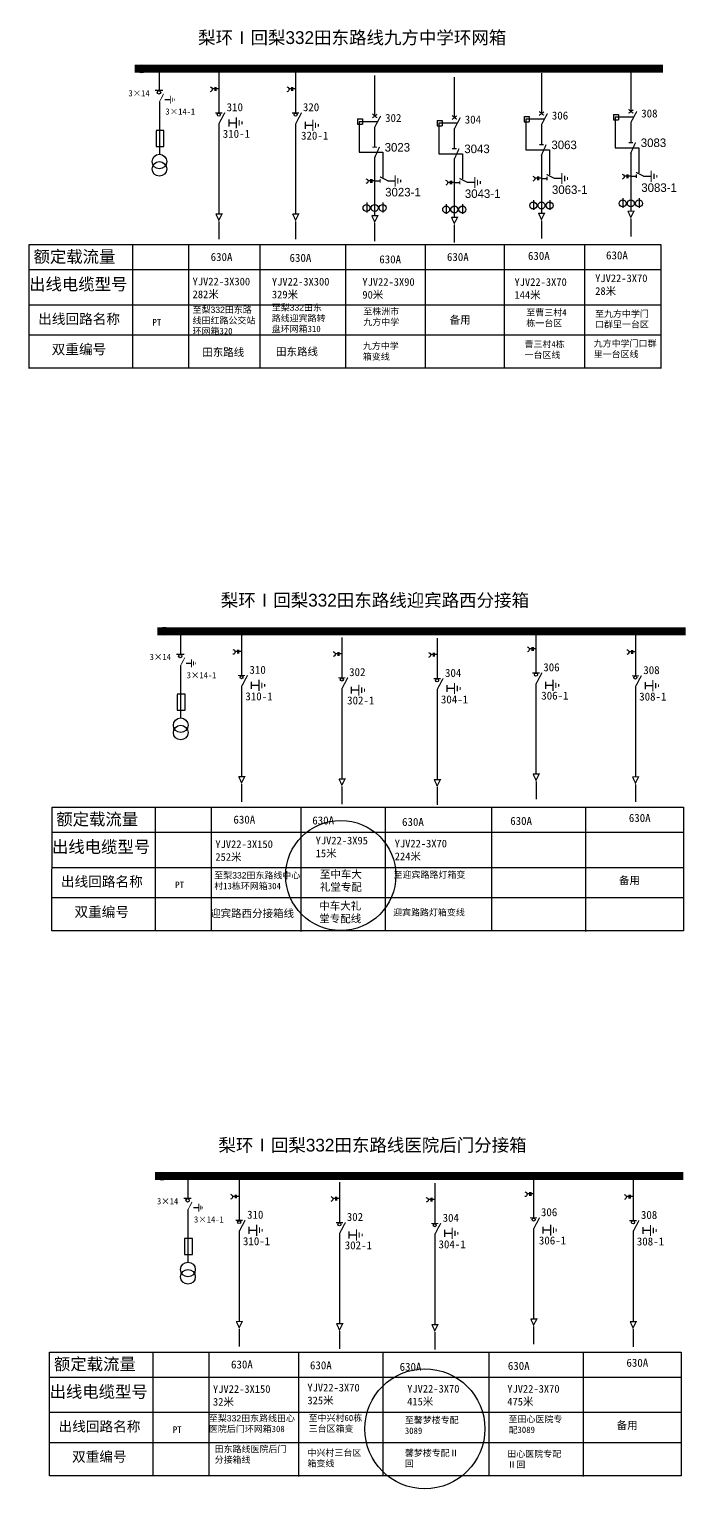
# Model space of a CAD drawing. Extents: x 149 to 870, y -471 to -13.
# Drawn here: x 715.1 to 869.8, y -366.7 to -24.7 of the extents above; entities that cross this region are included whole.
import ezdxf

# ---------------------------------------------------------------- set-up
doc = ezdxf.new("R2010")
doc.units = 0
doc.header["$LTSCALE"] = 0.774411
doc.linetypes.add('ACAD_ISO02W100', pattern=[15, 12, -3])
doc.linetypes.add('CENTER', pattern=[50.8, 31.75, -6.35, 6.35, -6.35])
doc.layers.get('0').update_dxf_attribs({"linetype": 'CONTINUOUS'})
doc.layers.add('2', color=7, linetype='CONTINUOUS')
doc.styles.add('hztxt_txtstyle_0.00_0_0', font='', dxfattribs={"bigfont": 'hztxt.shx'})
doc.styles.add('hztxt_txtstyle_1.88_0_0', font='simkai.ttf', dxfattribs={"height": 1.875})
doc.styles.add('hztxt_txtstyle_2.00_0_0', font='', dxfattribs={"height": 2, "bigfont": 'hztxt.shx'})
doc.styles.add('hztxt_txtstyle_2.34_0_0', font='simkai.ttf', dxfattribs={"height": 2.34375})
doc.styles.add('hztxt_txtstyle_2.70_0_0', font='simkai.ttf', dxfattribs={"height": 2.7})
doc.styles.add('hztxt_txtstyle_2.81_0_0', font='simkai.ttf', dxfattribs={"height": 2.8125})
doc.styles.get('hztxt_txtstyle_0.00_0_0').set_extended_font_data('hztxt')
doc.styles.get('hztxt_txtstyle_2.00_0_0').set_extended_font_data('hztxt')

# ---------------------------------------------------------------- blocks, each defined once
blk = doc.blocks.new('JD')
for points in [[(-2, 0.2), (-2, -0.2), (2, 0.2), (2, -0.2)], [(1, -1.2), (1, -0.8), (-1, -1.2), (-1, -0.8)], [(-0.5, -1.8), (-0.5, -2.2), (0.5, -1.8), (0.5, -2.2)]]:
    blk.add_trace(points)

msp = doc.modelspace()

# ---------------------------------------------------------------- linework, layer by layer
at = {"color": 0}
for p, q in [((745.6, -34.66), (745.6, -38.99)), ((759.53, -34.86), (759.53, -44.28)), ((777.51, -34.86), (777.51, -44.28)), ((796.02, -35.56), (796.02, -45.06)), ((814.68, -35.92), (814.68, -45.42)), ((835.07, -34.98), (835.07, -44.48)), ((855.99, -34.49), (855.99, -43.99)), ((745.63, -41.67), (745.63, -53.95)), ((746.92, -41.18), (748.16, -41.18)), ((759.53, -46.83), (759.53, -68.03)), ((761.86, -46.59), (763.63, -46.59)), ((777.51, -46.83), (777.51, -68.03)), ((779.75, -47.17), (781.51, -47.17)), ((792.02, -45.71), (793.15, -45.71)), ((792.02, -45.71), (792.02, -46.96)), ((792.02, -46.96), (793.15, -46.96)), ((793.15, -45.71), (793.15, -46.96)), ((796.02, -47.61), (796.02, -52.26)), ((810.68, -46.07), (811.8, -46.07)), ((810.68, -46.07), (810.68, -47.32)), ((810.68, -47.32), (811.8, -47.32)), ((811.8, -46.07), (811.8, -47.32)), ((831.07, -45.14), (832.19, -45.14)), ((831.07, -45.14), (831.07, -46.38)), ((831.07, -46.38), (832.19, -46.38)), ((832.19, -45.14), (832.19, -46.38)), ((835.07, -47.04), (835.07, -51.69)), ((851.99, -44.65), (853.11, -44.65)), ((851.99, -44.65), (851.99, -45.89)), ((851.99, -45.89), (853.11, -45.89)), ((853.11, -44.65), (853.11, -45.89)), ((855.99, -46.55), (855.99, -51.2)), ((814.68, -47.98), (814.68, -52.63)), ((796.02, -54.59), (796.02, -68.31)), ((835.07, -54.01), (835.07, -67.74)), ((855.99, -53.52), (855.99, -67.25)), ((814.68, -54.95), (814.68, -68.67)), ((796.02, -60.22), (797.32, -60.22)), ((799.02, -60.19), (800.78, -60.19)), ((814.68, -60.59), (815.97, -60.59)), ((817.67, -60.55), (819.44, -60.55)), ((835.07, -59.65), (836.37, -59.65)), ((838.06, -59.61), (839.83, -59.61)), ((855.99, -59.16), (857.29, -59.16)), ((858.98, -59.12), (860.75, -59.12)), ((833.2, -64.76), (833.2, -67.04)), ((837.02, -64.76), (837.02, -67.04)), ((854.13, -64.26), (854.13, -66.55)), ((857.94, -64.26), (857.94, -66.55)), ((794.16, -65.33), (794.16, -67.61)), ((797.97, -65.33), (797.97, -67.61)), ((812.81, -65.69), (812.81, -67.98)), ((816.62, -65.69), (816.62, -67.98)), ((715.15, -104.16), (715.15, -75.15)), ((715.15, -75.15), (863.05, -75.15)), ((769.15, -75.15), (769.15, -104.14)), ((789.2, -75.15), (789.2, -104.14)), ((807.89, -75.15), (807.89, -104.14)), ((826.32, -75.15), (826.32, -104.14)), ((845.15, -75.15), (845.15, -104.16)), ((863.05, -75.15), (863.05, -104.16)), ((739.32, -75.34), (739.32, -104.14)), ((715.22, -81.01), (863.05, -81.01)), ((715.22, -89.26), (863.05, -89.26)), ((715.22, -96.34), (863.05, -96.34)), ((863.05, -104.14), (715.15, -104.14)), ((750.57, -166.74), (750.57, -171.07)), ((764.86, -166.68), (764.86, -176.1)), ((788.34, -167.21), (788.34, -176.63)), ((810.65, -167.4), (810.65, -176.82)), ((833.8, -166.09), (833.8, -175.5)), ((857.08, -166.74), (857.08, -176.16)), ((750.59, -173.75), (750.59, -186.02)), ((751.89, -173.26), (753.13, -173.26)), ((764.86, -178.66), (764.86, -199.85)), ((767.15, -178.39), (768.92, -178.39)), ((788.34, -179.19), (788.34, -200.39)), ((790.54, -179.5), (792.3, -179.5)), ((810.65, -179.38), (810.65, -200.58)), ((812.95, -179.11), (814.71, -179.11)), ((833.8, -178.06), (833.8, -199.26)), ((836, -178.37), (837.77, -178.37)), ((857.08, -178.72), (857.08, -199.92)), ((859.37, -178.45), (861.14, -178.45)), ((720.48, -235.98), (720.49, -206.98)), ((720.49, -206.98), (868.38, -206.98)), ((744.65, -207.16), (744.65, -235.96)), ((778.75, -207.13), (778.75, -236.12)), ((798.49, -206.98), (798.49, -235.96)), ((823.35, -206.98), (823.35, -235.96)), ((845.42, -207.13), (845.42, -236.14)), ((868.38, -206.98), (868.38, -235.98)), ((720.55, -212.83), (868.38, -212.83)), ((720.55, -221.08), (868.38, -221.08)), ((720.55, -228.16), (868.38, -228.16)), ((868.38, -235.96), (720.48, -235.96)), ((833.25, -293.75), (833.25, -303.17)), ((752.29, -294.26), (752.29, -298.59)), ((764.3, -294.34), (764.3, -303.76)), ((787.78, -294.87), (787.78, -304.29)), ((810.1, -295.07), (810.1, -304.49)), ((856.52, -294.4), (856.52, -303.82)), ((753.6, -300.78), (754.84, -300.78)), ((752.31, -301.27), (752.31, -313.55)), ((764.3, -306.32), (764.3, -327.52)), ((766.6, -306.05), (768.36, -306.05)), ((787.78, -306.85), (787.78, -328.05)), ((789.98, -307.16), (791.75, -307.16)), ((810.1, -307.05), (810.1, -328.24)), ((812.39, -306.78), (814.16, -306.78)), ((833.25, -305.73), (833.25, -326.93)), ((835.44, -306.04), (837.21, -306.04)), ((856.52, -306.38), (856.52, -327.58)), ((858.82, -306.11), (860.58, -306.11)), ((719.92, -363.64), (719.93, -334.64)), ((719.93, -334.64), (867.82, -334.64)), ((744.09, -334.83), (744.09, -363.63)), ((778.19, -334.8), (778.19, -363.79)), ((797.93, -334.64), (797.93, -363.63)), ((822.79, -334.64), (822.79, -363.63)), ((844.87, -334.8), (844.87, -363.8)), ((867.82, -334.64), (867.82, -363.64)), ((719.99, -340.49), (867.82, -340.49)), ((719.99, -348.74), (867.82, -348.74)), ((719.99, -355.82), (867.82, -355.82)), ((867.82, -363.63), (719.92, -363.63))]:
    msp.add_line(p, q, dxfattribs=at)
at = {"color": 0, "linetype": 'ACAD_ISO02W100'}
for p, q in [((796.59, -46.36), (792.38, -46.36)), ((792.38, -46.36), (792.38, -53.51)), ((815.24, -46.72), (811.03, -46.72)), ((811.03, -46.72), (811.03, -53.88)), ((835.63, -45.79), (831.43, -45.79)), ((831.43, -45.79), (831.43, -52.94)), ((856.55, -45.3), (852.35, -45.3)), ((852.35, -45.3), (852.35, -52.45)), ((792.38, -53.51), (797.93, -53.51)), ((797.93, -53.51), (797.93, -59.42)), ((811.03, -53.88), (816.58, -53.88)), ((816.58, -53.88), (816.58, -59.78)), ((831.43, -52.94), (836.97, -52.94)), ((836.97, -52.94), (836.97, -58.84)), ((852.35, -52.45), (857.9, -52.45)), ((857.9, -52.45), (857.9, -58.35))]:
    msp.add_line(p, q, dxfattribs=at)
at = {"color": 0, "linetype": 'CENTER'}
for p, q in [((759.54, -69.75), (759.54, -73.87)), ((777.52, -69.75), (777.52, -73.87)), ((796.03, -70.15), (796.03, -74.33)), ((814.68, -70.52), (814.68, -74.69)), ((835.08, -69.58), (835.08, -73.76)), ((856, -69.09), (856, -73.26)), ((764.87, -201.57), (764.87, -205.69)), ((833.81, -200.98), (833.81, -205.1)), ((857.09, -201.63), (857.09, -205.75)), ((788.35, -202.11), (788.35, -206.23)), ((810.66, -202.3), (810.66, -206.42)), ((764.31, -329.24), (764.31, -333.36)), ((787.79, -329.77), (787.79, -333.89)), ((810.1, -329.96), (810.1, -334.08)), ((833.25, -328.64), (833.25, -332.76)), ((856.53, -329.3), (856.53, -333.42))]:
    msp.add_line(p, q, dxfattribs=at)
at = {"color": 0, "linetype": 'Continuous'}
for p, q in [((752.44, -75.14), (752.44, -104.14)), ((757.77, -206.96), (757.77, -235.96)), ((757.21, -334.63), (757.21, -363.63))]:
    msp.add_line(p, q, dxfattribs=at)
at = {"color": 0}
for points, const_width in [([(739.81, -33.92), (863.54, -33.92)], 1.88), ([(744.62, -39.05), (746.46, -39.05)], 0.313), ([(745.63, -41.72), (746.61, -39.85)], 0.197), ([(758.7, -44.31), (760.36, -44.31)], 0.281), ([(759.53, -46.91), (760.94, -44.24)], 0.281), ([(776.68, -44.31), (778.34, -44.31)], 0.281), ([(777.51, -46.91), (778.91, -44.24)], 0.281), ([(795.5, -44.54), (796.6, -45.46)], 0.281), ([(834.53, -44.9), (835.68, -44.05)], 0.281), ([(834.54, -43.97), (835.65, -44.88)], 0.281), ([(835.07, -47.11), (836.47, -44.45)], 0.281), ([(855.46, -44.41), (856.6, -43.56)], 0.281), ([(855.47, -43.47), (856.57, -44.39)], 0.281), ([(855.99, -46.62), (857.4, -43.96)], 0.281), ([(795.49, -45.48), (796.63, -44.62)], 0.281), ([(796.02, -47.69), (797.43, -45.02)], 0.281), ([(814.14, -45.84), (815.28, -44.98)], 0.281), ([(814.15, -44.9), (815.25, -45.82)], 0.281), ([(814.68, -48.05), (816.08, -45.38)], 0.281), ([(855.49, -51.27), (856.53, -51.27)], 0.281), ([(855.93, -53.87), (857.12, -51.21)], 0.281), ([(795.52, -52.34), (796.56, -52.34)], 0.281), ([(795.97, -54.93), (797.15, -52.28)], 0.281), ([(814.17, -52.7), (815.21, -52.7)], 0.281), ([(814.62, -55.29), (815.8, -52.64)], 0.281), ([(834.56, -51.76), (835.61, -51.76)], 0.281), ([(835.01, -54.36), (836.19, -51.71)], 0.281), ([(857.22, -58.22), (859.09, -59.16)], 0.281), ([(797.25, -59.28), (799.13, -60.22)], 0.281), ([(797.32, -59.79), (797.32, -60.65)], 0.281), ([(815.9, -59.65), (817.78, -60.59)], 0.281), ([(815.97, -60.15), (815.97, -61.02)], 0.281), ([(836.29, -58.71), (838.17, -59.65)], 0.281), ([(836.37, -59.22), (836.37, -60.08)], 0.281), ([(857.29, -58.73), (857.29, -59.59)], 0.281), ([(758.84, -67.99), (760.27, -67.99), (759.54, -69.44), (758.86, -67.97)], 0.281), ([(776.82, -67.99), (778.25, -67.99), (777.52, -69.44), (776.83, -67.97)], 0.281), ([(795.33, -68.39), (796.76, -68.39), (796.03, -69.84), (795.35, -68.37)], 0.281), ([(834.38, -67.82), (835.81, -67.82), (835.08, -69.27), (834.39, -67.79)], 0.281), ([(855.3, -67.33), (856.73, -67.33), (856, -68.78), (855.32, -67.3)], 0.281), ([(813.99, -68.76), (815.42, -68.76), (814.68, -70.21), (814, -68.73)], 0.281), ([(745.14, -165.75), (868.88, -165.75)], 1.88), ([(749.58, -171.13), (751.43, -171.13)], 0.313), ([(750.59, -173.8), (751.58, -171.93)], 0.197), ([(764.03, -176.13), (765.69, -176.13)], 0.281), ([(764.86, -178.73), (766.27, -176.06)], 0.281), ([(787.51, -176.67), (789.17, -176.67)], 0.281), ([(788.34, -179.26), (789.75, -176.59)], 0.281), ([(809.82, -176.86), (811.48, -176.86)], 0.281), ([(810.65, -179.45), (812.06, -176.79)], 0.281), ([(832.97, -175.54), (834.63, -175.54)], 0.281), ([(833.8, -178.13), (835.21, -175.47)], 0.281), ([(856.25, -176.19), (857.91, -176.19)], 0.281), ([(857.08, -178.79), (858.49, -176.12)], 0.281), ([(764.17, -199.81), (765.6, -199.81), (764.87, -201.27), (764.19, -199.79)], 0.281), ([(787.65, -200.35), (789.08, -200.35), (788.35, -201.8), (787.67, -200.32)], 0.281), ([(809.96, -200.54), (811.39, -200.54), (810.66, -201.99), (809.98, -200.51)], 0.281), ([(833.11, -199.22), (834.54, -199.22), (833.81, -200.67), (833.13, -199.2)], 0.281), ([(856.39, -199.88), (857.82, -199.88), (857.09, -201.33), (856.41, -199.85)], 0.281), ([(744.59, -293.41), (868.32, -293.41)], 1.88), ([(751.3, -298.65), (753.14, -298.65)], 0.313), ([(752.31, -301.32), (753.29, -299.45)], 0.197), ([(763.48, -303.8), (765.13, -303.8)], 0.281), ([(764.3, -306.39), (765.71, -303.73)], 0.281), ([(786.96, -304.33), (788.61, -304.33)], 0.281), ([(787.78, -306.92), (789.19, -304.26)], 0.281), ([(810.1, -307.12), (811.5, -304.45)], 0.281), ([(832.42, -303.2), (834.07, -303.2)], 0.281), ([(833.25, -305.8), (834.65, -303.13)], 0.281), ([(855.69, -303.86), (857.35, -303.86)], 0.281), ([(856.52, -306.45), (857.93, -303.79)], 0.281), ([(809.27, -304.52), (810.93, -304.52)], 0.281), ([(763.61, -327.48), (765.04, -327.48), (764.31, -328.93), (763.63, -327.45)], 0.281), ([(787.09, -328.01), (788.52, -328.01), (787.79, -329.46), (787.11, -327.99)], 0.281), ([(809.4, -328.21), (810.84, -328.21), (810.1, -329.66), (809.42, -328.18)], 0.281), ([(832.55, -326.89), (833.99, -326.89), (833.25, -328.34), (832.57, -326.86)], 0.281), ([(855.83, -327.54), (857.26, -327.54), (856.53, -328.99), (855.85, -327.51)], 0.281)]:
    msp.add_lwpolyline(points, dxfattribs=dict(at, const_width=const_width))
for points in [[(757.49, -38.19, -0.877934), (757.51, -39.33)], [(775.47, -38.19, -0.877934), (775.49, -39.33)], [(793.98, -59.73, -0.877934), (794, -60.86)], [(812.63, -60.09, -0.877934), (812.66, -61.23)], [(833.03, -59.15, -0.877934), (833.05, -60.29)], [(853.95, -58.66, -0.877934), (853.97, -59.8)], [(762.82, -170.02, -0.877934), (762.84, -171.16)], [(786.3, -170.55, -0.877934), (786.32, -171.69)], [(808.61, -170.74, -0.877934), (808.63, -171.88)], [(831.76, -169.42, -0.877934), (831.78, -170.56)], [(855.04, -170.08, -0.877934), (855.06, -171.22)], [(831.2, -297.09, -0.877934), (831.22, -298.23)], [(762.26, -297.68, -0.877934), (762.28, -298.82)], [(785.74, -298.21, -0.877934), (785.76, -299.35)], [(808.05, -298.41, -0.877934), (808.08, -299.55)], [(854.48, -297.74, -0.877934), (854.5, -298.88)]]:
    msp.add_lwpolyline(points, format="xyb", dxfattribs=at)
for points in [[(758.58, -38.68), (757.99, -38.68)], [(758.58, -38.28), (758.58, -39.14)], [(758.85, -38.28), (758.85, -39.14)], [(759.53, -38.68), (758.85, -38.68)], [(776.56, -38.68), (775.97, -38.68)], [(776.56, -38.28), (776.56, -39.14)], [(776.83, -38.28), (776.83, -39.14)], [(777.51, -38.68), (776.83, -38.68)], [(761.86, -45.84), (761.86, -47.45)], [(779.75, -46.42), (779.75, -48.03)], [(744.85, -48.47), (744.85, -52.15), (746.67, -52.15), (746.67, -48.43), (744.85, -48.43)], [(795.08, -60.21), (794.49, -60.21)], [(795.08, -59.81), (795.08, -60.67)], [(795.34, -59.81), (795.34, -60.67)], [(796.02, -60.21), (795.34, -60.21)], [(813.73, -60.57), (813.14, -60.57)], [(813.73, -60.18), (813.73, -61.03)], [(813.99, -60.18), (813.99, -61.03)], [(814.67, -60.57), (813.99, -60.57)], [(834.12, -59.63), (833.53, -59.63)], [(834.12, -59.24), (834.12, -60.09)], [(834.39, -59.24), (834.39, -60.09)], [(835.07, -59.63), (834.39, -59.63)], [(855.04, -59.14), (854.45, -59.14)], [(855.04, -58.75), (855.04, -59.6)], [(855.31, -58.75), (855.31, -59.6)], [(855.99, -59.14), (855.31, -59.14)], [(763.92, -170.5), (763.32, -170.5)], [(763.92, -170.1), (763.92, -170.96)], [(764.18, -170.1), (764.18, -170.96)], [(764.86, -170.5), (764.18, -170.5)], [(787.4, -170.64), (787.4, -171.49)], [(787.66, -170.64), (787.66, -171.49)], [(809.71, -170.83), (809.71, -171.68)], [(809.97, -170.83), (809.97, -171.68)], [(832.86, -169.91), (832.26, -169.91)], [(832.86, -169.51), (832.86, -170.37)], [(833.12, -169.51), (833.12, -170.37)], [(833.8, -169.91), (833.12, -169.91)], [(856.13, -170.56), (855.54, -170.56)], [(856.13, -170.17), (856.13, -171.02)], [(856.4, -170.17), (856.4, -171.02)], [(857.08, -170.56), (856.4, -170.56)], [(787.4, -171.03), (786.8, -171.03)], [(788.34, -171.03), (787.66, -171.03)], [(809.71, -171.22), (809.11, -171.22)], [(810.65, -171.22), (809.97, -171.22)], [(767.15, -177.64), (767.15, -179.25)], [(836, -177.63), (836, -179.23)], [(859.37, -177.7), (859.37, -179.31)], [(749.81, -180.55), (749.81, -184.23), (751.64, -184.23), (751.64, -180.5), (749.81, -180.5)], [(790.54, -178.75), (790.54, -180.36)], [(812.95, -178.36), (812.95, -179.97)], [(832.3, -297.18), (832.3, -298.03)], [(832.56, -297.18), (832.56, -298.03)], [(763.36, -298.16), (762.77, -298.16)], [(763.36, -297.77), (763.36, -298.62)], [(763.62, -297.77), (763.62, -298.62)], [(764.3, -298.16), (763.62, -298.16)], [(786.84, -298.7), (786.25, -298.7)], [(786.84, -298.3), (786.84, -299.16)], [(787.1, -298.3), (787.1, -299.16)], [(787.78, -298.7), (787.1, -298.7)], [(809.15, -298.89), (808.56, -298.89)], [(809.15, -298.49), (809.15, -299.35)], [(809.41, -298.49), (809.41, -299.35)], [(810.09, -298.89), (809.41, -298.89)], [(832.3, -297.57), (831.71, -297.57)], [(833.24, -297.57), (832.56, -297.57)], [(855.58, -298.22), (854.99, -298.22)], [(855.58, -297.83), (855.58, -298.68)], [(855.84, -297.83), (855.84, -298.68)], [(856.52, -298.22), (855.84, -298.22)], [(766.6, -305.3), (766.6, -306.91)], [(789.98, -306.42), (789.98, -308.02)], [(812.39, -306.03), (812.39, -307.64)], [(835.44, -305.29), (835.44, -306.9)], [(858.82, -305.36), (858.82, -306.97)], [(751.53, -308.07), (751.53, -311.75), (753.35, -311.75), (753.35, -308.03), (751.53, -308.03)]]:
    msp.add_lwpolyline(points, dxfattribs=at)
for centre, radius in [((741.45, -33.95), 0.933), ((745.54, -39.49), 0.401), ((759.53, -44.71), 0.36), ((777.51, -44.71), 0.36), ((854.09, -65.51), 0.812), ((856.01, -65.51), 0.812), ((857.9, -65.51), 0.812), ((794.12, -66.57), 0.812), ((796.05, -66.57), 0.812), ((797.93, -66.57), 0.812), ((812.77, -66.94), 0.812), ((814.7, -66.94), 0.812), ((816.58, -66.94), 0.812), ((833.16, -66), 0.812), ((835.09, -66), 0.812), ((836.98, -66), 0.812), ((746.78, -165.77), 0.933), ((750.51, -171.57), 0.401), ((764.86, -176.53), 0.36), ((788.34, -177.06), 0.36), ((810.65, -177.26), 0.36), ((833.8, -175.94), 0.36), ((857.08, -176.59), 0.36), ((746.22, -293.43), 0.933), ((752.22, -299.09), 0.401), ((764.3, -304.19), 0.36), ((787.78, -304.73), 0.36), ((833.25, -303.6), 0.36), ((856.52, -304.26), 0.36), ((810.1, -304.92), 0.36)]:
    msp.add_circle(centre, radius, dxfattribs=at)
at = {"color": 1, "linetype": 'Continuous'}
for centre, radius in [((788.09, -222.98), 12.91), ((807.78, -352.63), 14.06)]:
    msp.add_circle(centre, radius, dxfattribs=at)
at = {"layer": '2', "color": 0}
for centre in [(745.64, -55.7), (745.64, -57.42), (750.61, -187.77), (750.61, -189.49), (752.32, -315.3), (752.32, -317.02)]:
    msp.add_circle(centre, 1.72, dxfattribs=at)

# ---------------------------------------------------------------- block references
at = {"color": 0, "rotation": 90}
for p, xscale, yscale, zscale in [((748.18, -41.22), 0.4600705460528616, 0.4600705460528616, 0.4600705460529209), ((763.65, -46.64), 0.65625, 0.65625, 0.65625), ((781.54, -47.22), 0.65625, 0.65625, 0.65625), ((860.78, -59.17), 0.65625, 0.65625, 0.65625), ((800.81, -60.24), 0.65625, 0.65625, 0.65625), ((819.46, -60.6), 0.65625, 0.65625, 0.65625), ((839.85, -59.66), 0.65625, 0.65625, 0.65625), ((753.14, -173.29), 0.4600705460528616, 0.4600705460528616, 0.4600705460529209), ((768.95, -178.44), 0.65625, 0.65625, 0.65625), ((837.79, -178.42), 0.65625, 0.65625, 0.65625), ((861.17, -178.5), 0.65625, 0.65625, 0.65625), ((792.33, -179.55), 0.65625, 0.65625, 0.65625), ((814.74, -179.16), 0.65625, 0.65625, 0.65625), ((754.86, -300.82), 0.4600705460528616, 0.4600705460528616, 0.4600705460529209), ((768.39, -306.1), 0.65625, 0.65625, 0.65625), ((791.77, -307.21), 0.65625, 0.65625, 0.65625), ((814.18, -306.83), 0.65625, 0.65625, 0.65625), ((837.23, -306.09), 0.65625, 0.65625, 0.65625), ((860.61, -306.16), 0.65625, 0.65625, 0.65625)]:
    msp.add_blockref('JD', p, dxfattribs=dict(at, xscale=xscale, yscale=yscale, zscale=zscale))

# ---------------------------------------------------------------- texts
at = {"color": 0, "linetype": 'Continuous', "style": 'hztxt_txtstyle_2.70_0_0'}
for s, p in [('3×14', (738.38, -40.43)), ('3×14-1', (747.05, -44.71)), ('3×14', (743.35, -172.5)), ('3×14-1', (752.02, -176.78)), ('3×14', (745.06, -300.03)), ('3×14-1', (753.73, -304.3))]:
    msp.add_text(s, height=1.461, dxfattribs=at).set_placement(p)
at = {"color": 0}
for s, height, style, p in [('310', 1.875, 'hztxt_txtstyle_1.88_0_0', (761.37, -43.9)), ('320', 1.875, 'hztxt_txtstyle_1.88_0_0', (779.22, -43.9)), ('306', 1.875, 'hztxt_txtstyle_1.88_0_0', (837.51, -45.86)), ('308', 1.875, 'hztxt_txtstyle_1.88_0_0', (858.44, -45.37)), ('302', 1.875, 'hztxt_txtstyle_1.88_0_0', (798.47, -46.43)), ('304', 1.875, 'hztxt_txtstyle_1.88_0_0', (817.12, -46.8)), ('310-1', 1.875, 'hztxt_txtstyle_1.88_0_0', (760.46, -50.14)), ('320-1', 1.875, 'hztxt_txtstyle_1.88_0_0', (778.79, -50.57)), ('3063', 2, 'hztxt_txtstyle_2.00_0_0', (837.41, -52.79)), ('3083', 2, 'hztxt_txtstyle_2.00_0_0', (858.34, -52.3)), ('3023', 2, 'hztxt_txtstyle_2.00_0_0', (798.37, -53.36)), ('3043', 2, 'hztxt_txtstyle_2.00_0_0', (817.02, -53.73)), ('3063-1', 2, 'hztxt_txtstyle_2.00_0_0', (837.54, -63.3)), ('3083-1', 2, 'hztxt_txtstyle_2.00_0_0', (858.46, -62.81)), ('3023-1', 2, 'hztxt_txtstyle_2.00_0_0', (798.49, -63.87)), ('3043-1', 2, 'hztxt_txtstyle_2.00_0_0', (817.15, -64.23)), ('额定载流量', 2.812, 'hztxt_txtstyle_2.81_0_0', (716.15, -79.38)), ('630A', 1.875, 'hztxt_txtstyle_1.88_0_0', (757.63, -79)), ('630A', 1.875, 'hztxt_txtstyle_1.88_0_0', (776.1, -79.2)), ('630A', 1.875, 'hztxt_txtstyle_1.88_0_0', (797.11, -79.55)), ('630A', 1.875, 'hztxt_txtstyle_1.88_0_0', (812.95, -79)), ('630A', 1.875, 'hztxt_txtstyle_1.88_0_0', (831.92, -78.73)), ('630A', 1.875, 'hztxt_txtstyle_1.88_0_0', (850.21, -78.61)), ('出线电缆型号', 2.812, 'hztxt_txtstyle_2.81_0_0', (715.13, -85.85)), ('出线回路名称', 2.344, 'hztxt_txtstyle_2.34_0_0', (717.23, -93.75)), ('双重编号', 2.344, 'hztxt_txtstyle_2.34_0_0', (720.4, -100.85)), ('310', 1.875, 'hztxt_txtstyle_1.88_0_0', (766.71, -175.73)), ('302', 1.875, 'hztxt_txtstyle_1.88_0_0', (790.05, -176.26)), ('306', 1.875, 'hztxt_txtstyle_1.88_0_0', (835.51, -175.13)), ('308', 1.875, 'hztxt_txtstyle_1.88_0_0', (858.93, -175.79)), ('304', 1.875, 'hztxt_txtstyle_1.88_0_0', (812.5, -176.45)), ('310-1', 1.875, 'hztxt_txtstyle_1.88_0_0', (765.75, -181.94)), ('302-1', 1.875, 'hztxt_txtstyle_1.88_0_0', (789.58, -182.9)), ('304-1', 1.875, 'hztxt_txtstyle_1.88_0_0', (811.54, -182.66)), ('306-1', 1.875, 'hztxt_txtstyle_1.88_0_0', (835.04, -181.78)), ('308-1', 1.875, 'hztxt_txtstyle_1.88_0_0', (857.97, -182)), ('额定载流量', 2.812, 'hztxt_txtstyle_2.81_0_0', (721.48, -211.2)), ('630A', 1.875, 'hztxt_txtstyle_1.88_0_0', (855.54, -210.43)), ('630A', 1.875, 'hztxt_txtstyle_1.88_0_0', (762.96, -210.82)), ('630A', 1.875, 'hztxt_txtstyle_1.88_0_0', (781.43, -211.02)), ('630A', 1.875, 'hztxt_txtstyle_1.88_0_0', (802.44, -211.37)), ('630A', 1.875, 'hztxt_txtstyle_1.88_0_0', (827.77, -211.14)), ('出线电缆型号', 2.812, 'hztxt_txtstyle_2.81_0_0', (720.46, -217.68)), ('出线回路名称', 2.344, 'hztxt_txtstyle_2.34_0_0', (722.56, -225.57)), ('双重编号', 2.344, 'hztxt_txtstyle_2.34_0_0', (725.73, -232.68)), ('306', 1.875, 'hztxt_txtstyle_1.88_0_0', (834.96, -302.8)), ('310', 1.875, 'hztxt_txtstyle_1.88_0_0', (766.15, -303.39)), ('302', 1.875, 'hztxt_txtstyle_1.88_0_0', (789.5, -303.92)), ('304', 1.875, 'hztxt_txtstyle_1.88_0_0', (811.94, -304.12)), ('308', 1.875, 'hztxt_txtstyle_1.88_0_0', (858.37, -303.45)), ('310-1', 1.875, 'hztxt_txtstyle_1.88_0_0', (765.19, -309.6)), ('306-1', 1.875, 'hztxt_txtstyle_1.88_0_0', (834.48, -309.44)), ('302-1', 1.875, 'hztxt_txtstyle_1.88_0_0', (789.02, -310.57)), ('304-1', 1.875, 'hztxt_txtstyle_1.88_0_0', (810.98, -310.33)), ('308-1', 1.875, 'hztxt_txtstyle_1.88_0_0', (857.41, -309.66)), ('额定载流量', 2.812, 'hztxt_txtstyle_2.81_0_0', (720.92, -338.86)), ('630A', 1.875, 'hztxt_txtstyle_1.88_0_0', (762.4, -338.49)), ('630A', 1.875, 'hztxt_txtstyle_1.88_0_0', (780.88, -338.68)), ('630A', 1.875, 'hztxt_txtstyle_1.88_0_0', (801.88, -339.04)), ('630A', 1.875, 'hztxt_txtstyle_1.88_0_0', (827.21, -338.81)), ('630A', 1.875, 'hztxt_txtstyle_1.88_0_0', (854.98, -338.09)), ('出线电缆型号', 2.812, 'hztxt_txtstyle_2.81_0_0', (719.9, -345.34)), ('出线回路名称', 2.344, 'hztxt_txtstyle_2.34_0_0', (722, -353.24)), ('双重编号', 2.344, 'hztxt_txtstyle_2.34_0_0', (725.17, -360.34))]:
    msp.add_text(s, height=height, dxfattribs=dict(at, style=style)).set_placement(p)
at = {"color": 0, "attachment_point": 1, "style": 'hztxt_txtstyle_0.00_0_0'}
for s, insert, char_height, width in [('{\\fSimSun|b0|i0|c134|p2;\\C256;梨环Ⅰ回\\C7;梨\\f\uffbfﾬￌﾣﾤ_GB2312|b0|i0|c134|p49;332\\fSimSun|b0|i0|c134|p2;田东路线九方中学环网箱}', (754.68, -25.16), 3, 102.7785), ('{\\fSimSun|b0|i0|c134|p2;YJV22-3X300 282米}', (753.4, -82.91), 1.8, 10.6857), ('{\\fSimSun|b0|i0|c134|p2;YJV22-3X300 329米}', (771.97, -82.95), 1.8, 10.6857), ('{\\fSimSun|b0|i0|c134|p2;YJV22-3X90 90米}', (793.15, -83.01), 1.8, 10.6857), ('{\\fSimSun|b0|i0|c134|p2;YJV22-3X70 144米}', (828.77, -83.03), 1.8, 10.6857), ('{\\fSimSun|b0|i0|c134|p2;YJV22-3X70 28米}', (847.66, -82.14), 1.8, 10.6857), ('{\\fSimSun|b0|i0|c134|p2;\\C256;至\\C7;梨\\f\uffbfﾬￌﾣﾤ_GB2312|b0|i0|c134|p49;332\\fSimSun|b0|i0|c134|p2;田东路线田红路公交站环网箱320}', (753.4, -89.68), 1.5, 15.6799), ('{\\fSimSun|b0|i0|c134|p2;至梨\\f\uffbfﾬￌﾣﾤ_GB2312|b0|i0|c134|p49;332\\fSimSun|b0|i0|c134|p2;田东路线迎宾路转盘环网箱310}', (771.93, -89.16), 1.5, 12.9035), ('{\\fSimSun|b0|i0|c134|p2;至株洲市九方中学}', (793.38, -90.05), 1.5, 9.457), ('{\\fSimSun|b0|i0|c134|p2;至曹三村4栋一台区}', (831.54, -90.31), 1.5, 9.457), ('{\\fSimSun|b0|i0|c134|p2;至九方中学门口群里一台区}', (847.63, -90.61), 1.5, 12.6385), ('{\\fSimSun|b0|i0|c134|p2;九方中学箱变线}', (793.27, -98.15), 1.5, 9.457), ('{\\fSimSun|b0|i0|c134|p2;曹三村4栋一台区线}', (831.12, -97.75), 1.5, 9.457), ('{\\fSimSun|b0|i0|c134|p2;九方中学门口群里一台区线}', (847.32, -97.58), 1.5, 14.6878), ('{\\fSimSun|b0|i0|c134|p2;\\C256;梨环Ⅰ回\\C7;梨\\f\uffbfﾬￌﾣﾤ_GB2312|b0|i0|c134|p49;332\\fSimSun|b0|i0|c134|p2;田东路线迎宾路西分接箱}', (760.01, -156.98), 3, 102.7785), ('{\\fSimSun|b0|i0|c134|p2;YJV22-3X150 252米}', (758.73, -214.74), 1.8, 10.6857), ('{\\fSimSun|b0|i0|c134|p2;YJV22-3X95 15米}', (782.21, -213.89), 1.8, 10.6857), ('{\\fSimSun|b0|i0|c134|p2;YJV22-3X70 224米}', (800.72, -214.6), 1.8, 10.6857), ('{\\fSimSun|b0|i0|c134|p2;至梨\\f\uffbfﾬￌﾣﾤ_GB2312|b0|i0|c134|p49;332\\fSimSun|b0|i0|c134|p2;田东路线中心村13栋环网箱304}', (758.47, -222.19), 1.5, 20.6341), ('{\\fSimSun|b0|i0|c134|p2;至迎宾路路灯箱变}', (800.46, -222.05), 1.5, 20.6341), ('{\\fSimSun|b0|i0|c134|p2;迎宾路路灯箱变线}', (800.35, -230.87), 1.5, 20.6341), ('{\\fSimSun|b0|i0|c134|p2;\\C256;梨环Ⅰ回\\C7;梨\\f\uffbfﾬￌﾣﾤ_GB2312|b0|i0|c134|p49;332\\fSimSun|b0|i0|c134|p2;田东路线医院后门分接箱}', (759.45, -284.65), 3, 102.7785), ('{\\fSimSun|b0|i0|c134|p2;YJV22-3X150 32米}', (758.17, -342.4), 1.8, 10.6857), ('{\\fSimSun|b0|i0|c134|p2;YJV22-3X70 325米}', (780.28, -342.08), 1.8, 10.6857), ('{\\fSimSun|b0|i0|c134|p2;YJV22-3X70 415米}', (803.64, -342.34), 1.8, 10.6857), ('{\\fSimSun|b0|i0|c134|p2;YJV22-3X70 475米}', (827.08, -342.36), 1.8, 10.6857), ('{\\fSimSun|b0|i0|c134|p2;至梨\\f\uffbfﾬￌﾣﾤ_GB2312|b0|i0|c134|p49;332\\fSimSun|b0|i0|c134|p2;田东路线田心医院后门环网箱308}', (757.21, -349.4), 1.5, 21.0286), ('{\\fSimSun|b0|i0|c134|p2;至中兴村60栋三台区箱变}', (780.57, -349.33), 1.5, 12.9623), ('{\\fSimSun|b0|i0|c134|p2;至馨梦楼专配3089}', (803.1, -349.82), 1.5, 12.9623), ('{\\fSimSun|b0|i0|c134|p2;至田心医院专配3089}', (827.37, -349.61), 1.5, 12.9623), ('{\\fSimSun|b0|i0|c134|p2;田东路线医院后门分接箱线}', (758.57, -356.61), 1.5, 17.2717), ('{\\fSimSun|b0|i0|c134|p2;中兴村三台区箱变线}', (780.3, -357.47), 1.5, 12.9623), ('{\\fSimSun|b0|i0|c134|p2;馨梦楼专配Ⅱ回}', (803.1, -357.54), 1.5, 12.9623), ('{\\fSimSun|b0|i0|c134|p2;田心医院专配Ⅱ回}', (827.09, -357.75), 1.5, 12.9623)]:
    msp.add_mtext(s, dxfattribs=dict(at, insert=insert, char_height=char_height, width=width))
at = {"color": 0, "linetype": 'Continuous', "char_height": 1.5388, "width": 9.4916, "attachment_point": 1, "style": 'hztxt_txtstyle_0.00_0_0'}
for insert in [(743.99, -92.58), (749.32, -224.4), (748.76, -352.06)]:
    msp.add_mtext('{\\fSimSun|b0|i0|c134|p2;\\C7;PT}', dxfattribs=dict(at, insert=insert))
at = {"layer": '2', "color": 0, "char_height": 2, "attachment_point": 1, "style": 'hztxt_txtstyle_0.00_0_0'}
for s, insert, width in [('{\\fSimSun|b0|i0|c134|p2;\\H0.9x;\\C256;备用}', (813.6, -91.9), 10.7144), ('{\\fSimSun|b0|i0|c134|p2;\\H0.9x;\\C256;田东路线}', (772.93, -99.34), 10.7144), ('{\\fSimSun|b0|i0|c134|p2;\\H0.9x;\\C256;田东路线}', (755.66, -99.48), 10.7144), ('{\\fSimSun|b0|i0|c134|p2;\\H0.9x;\\C256;至中车大礼堂专配}', (783.21, -221.79), 10.7144), ('{\\fSimSun|b0|i0|c134|p2;\\H0.9x;\\C256;备用}', (853.24, -223.24), 10.7144), ('{\\fSimSun|b0|i0|c134|p2;\\H0.9x;\\C256;中车大礼堂专配线}', (783.06, -229.19), 10.7144), ('{\\fSimSun|b0|i0|c134|p2;\\H0.9x;\\C256;迎宾路西分接箱线}', (757.51, -230.97), 20.804), ('{\\fSimSun|b0|i0|c134|p2;\\H0.9x;\\C256;备用}', (852.69, -350.91), 10.7144)]:
    msp.add_mtext(s, dxfattribs=dict(at, insert=insert, width=width))

doc.saveas('drawing.dxf')
